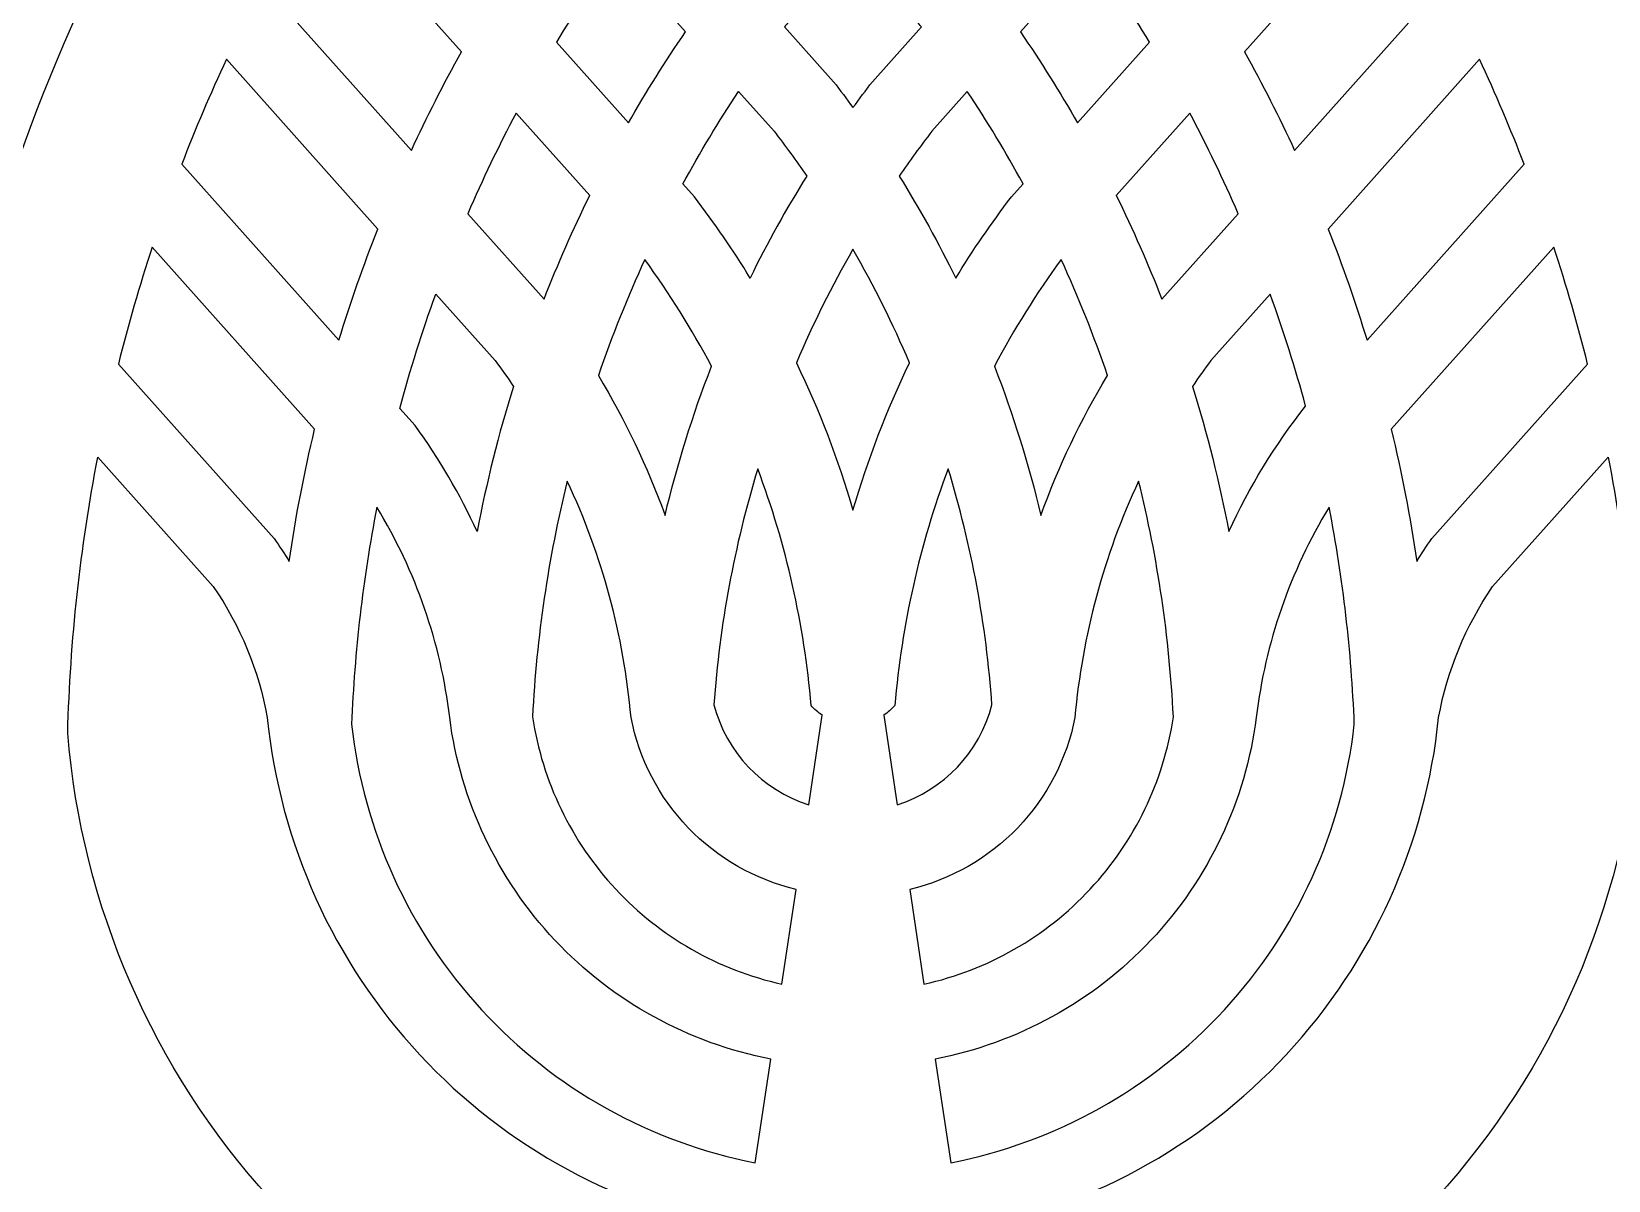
# Model space of a CAD drawing. Header units: centimetres. Extents: x -26.7 to 26.7, y -8.3 to 8.3.
# Drawn here: x -20.609 to -17.55, y 3.467 to 5.697 of the extents above; entities that cross this region are included whole.
import ezdxf

# ---------------------------------------------------------------- set-up
doc = ezdxf.new("R2010")
doc.units = ezdxf.units.CM
doc.header["$MEASUREMENT"] = 0
doc.layers.add('Layer 1', color=7, linetype='Continuous')

msp = doc.modelspace()

# ---------------------------------------------------------------- linework, layer by layer
at = {"layer": 'Layer 1', "color": 7}
for points, knots in [([(-17.97988, -6.49903), (-17.50148, -5.8997), (-17.22627, -5.16365), (-17.1941, -4.39746), (-17.1941, -4.39746), (-16.62958, -4.91649), (-15.9145, -5.24235), (-15.15243, -5.32786), (-15.15243, -5.32786), (-15.15243, -5.32786), (-13.59928, -5.41631), (-13.59928, -5.41631), (-13.59928, -5.41631), (-13.59928, -5.41631), (-13.68772, -3.86316), (-13.68772, -3.86316), (-13.68772, -3.86316), (-13.77323, -3.10108), (-14.0991, -2.38601), (-14.61812, -1.82149), (-14.61812, -1.82149), (-13.85194, -1.78932), (-13.11588, -1.5141), (-12.51655, -1.0357), (-12.51655, -1.0357), (-12.51655, -1.0357), (-11.35576, 0), (-11.35576, 0), (-11.35576, 0), (-11.35576, 0), (-12.51655, 1.03571), (-12.51655, 1.03571), (-12.51655, 1.03571), (-13.11588, 1.51411), (-13.85194, 1.78932), (-14.61812, 1.82149), (-14.61812, 1.82149), (-14.0991, 2.38601), (-13.77323, 3.10109), (-13.68772, 3.86316), (-13.68772, 3.86316), (-13.68772, 3.86316), (-13.59928, 5.41631), (-13.59928, 5.41631), (-13.59928, 5.41631), (-13.59928, 5.41631), (-15.15243, 5.32787), (-15.15243, 5.32787), (-15.15243, 5.32787), (-15.9145, 5.24236), (-16.62958, 4.91649), (-17.1941, 4.39747), (-17.1941, 4.39747), (-17.22627, 5.16365), (-17.50148, 5.89971), (-17.97988, 6.49904), (-17.97988, 6.49904), (-17.97988, 6.49904), (-19.01559, 7.65983), (-19.01559, 7.65983), (-19.01559, 7.65983), (-19.01559, 7.65983), (-20.0513, 6.49904), (-20.0513, 6.49904), (-20.0513, 6.49904), (-20.5297, 5.89971), (-20.80491, 5.16365), (-20.83708, 4.39747), (-20.83708, 4.39747), (-21.4016, 4.91649), (-22.11668, 5.24236), (-22.87875, 5.32787), (-22.87875, 5.32787), (-22.87875, 5.32787), (-24.4319, 5.41631), (-24.4319, 5.41631), (-24.4319, 5.41631), (-24.4319, 5.41631), (-24.34346, 3.86316), (-24.34346, 3.86316), (-24.34346, 3.86316), (-24.25795, 3.10109), (-23.93208, 2.38601), (-23.41306, 1.82149), (-23.41306, 1.82149), (-24.17924, 1.78932), (-24.91529, 1.51411), (-25.51463, 1.03571), (-25.51463, 1.03571), (-25.51463, 1.03571), (-26.67541, 0), (-26.67541, 0), (-26.67541, 0), (-26.67541, 0), (-25.51463, -1.0357), (-25.51463, -1.0357), (-25.51463, -1.0357), (-24.91529, -1.5141), (-24.17924, -1.78931), (-23.41306, -1.82149), (-23.41306, -1.82149), (-23.93208, -2.38601), (-24.25795, -3.10108), (-24.34346, -3.86316), (-24.34346, -3.86316), (-24.34346, -3.86316), (-24.4319, -5.41631), (-24.4319, -5.41631), (-24.4319, -5.41631), (-24.4319, -5.41631), (-22.87875, -5.32786), (-22.87875, -5.32786), (-22.87875, -5.32786), (-22.11667, -5.24235), (-21.4016, -4.91649), (-20.83708, -4.39746), (-20.83708, -4.39746), (-20.80491, -5.16365), (-20.5297, -5.8997), (-20.0513, -6.49903), (-20.0513, -6.49903), (-20.0513, -6.49903), (-19.01559, -7.65982), (-19.01559, -7.65982), (-19.01559, -7.65982), (-19.01559, -7.65982), (-17.97988, -6.49903), (-17.97988, -6.49903)], [0, 0, 0, 0, 0.030303, 0.030303, 0.030303, 0.030303, 0.0606061, 0.0606061, 0.0606061, 0.0606061, 0.0909091, 0.0909091, 0.0909091, 0.0909091, 0.1212121, 0.1212121, 0.1212121, 0.1212121, 0.1515152, 0.1515152, 0.1515152, 0.1515152, 0.1818182, 0.1818182, 0.1818182, 0.1818182, 0.2121212, 0.2121212, 0.2121212, 0.2121212, 0.2424242, 0.2424242, 0.2424242, 0.2424242, 0.2727273, 0.2727273, 0.2727273, 0.2727273, 0.3030303, 0.3030303, 0.3030303, 0.3030303, 0.3333333, 0.3333333, 0.3333333, 0.3333333, 0.3636364, 0.3636364, 0.3636364, 0.3636364, 0.3939394, 0.3939394, 0.3939394, 0.3939394, 0.4242424, 0.4242424, 0.4242424, 0.4242424, 0.4545455, 0.4545455, 0.4545455, 0.4545455, 0.4848485, 0.4848485, 0.4848485, 0.4848485, 0.5151515, 0.5151515, 0.5151515, 0.5151515, 0.5454545, 0.5454545, 0.5454545, 0.5454545, 0.5757576, 0.5757576, 0.5757576, 0.5757576, 0.6060606, 0.6060606, 0.6060606, 0.6060606, 0.6363636, 0.6363636, 0.6363636, 0.6363636, 0.6666667, 0.6666667, 0.6666667, 0.6666667, 0.6969697, 0.6969697, 0.6969697, 0.6969697, 0.7272727, 0.7272727, 0.7272727, 0.7272727, 0.7575758, 0.7575758, 0.7575758, 0.7575758, 0.7878788, 0.7878788, 0.7878788, 0.7878788, 0.8181818, 0.8181818, 0.8181818, 0.8181818, 0.8484848, 0.8484848, 0.8484848, 0.8484848, 0.8787879, 0.8787879, 0.8787879, 0.8787879, 0.9090909, 0.9090909, 0.9090909, 0.9090909, 0.9393939, 0.9393939, 0.9393939, 0.9393939, 1, 1, 1, 1]), ([(-19.77528, 5.65739), (-19.81, 5.59475), (-19.84239, 5.53085), (-19.8724, 5.46583), (-19.8724, 5.46583), (-19.8724, 5.46583), (-20.15952, 5.78763), (-20.15952, 5.78763), (-20.15952, 5.78763), (-20.12675, 5.84993), (-20.092, 5.91117), (-20.05533, 5.97126), (-20.05533, 5.97126), (-20.05533, 5.97126), (-19.77528, 5.65739), (-19.77528, 5.65739)], [0, 0, 0, 0, 0.2, 0.2, 0.2, 0.2, 0.4, 0.4, 0.4, 0.4, 0.6, 0.6, 0.6, 0.6, 1, 1, 1, 1]), ([(-17.87166, 5.78763), (-17.87166, 5.78763), (-18.15878, 5.46583), (-18.15878, 5.46583), (-18.15878, 5.46583), (-18.18879, 5.53085), (-18.22118, 5.59475), (-18.2559, 5.65739), (-18.2559, 5.65739), (-18.2559, 5.65739), (-17.97585, 5.97126), (-17.97585, 5.97126), (-17.97585, 5.97126), (-17.93918, 5.91117), (-17.90443, 5.84993), (-17.87166, 5.78763)], [0, 0, 0, 0, 0.2, 0.2, 0.2, 0.2, 0.4, 0.4, 0.4, 0.4, 0.6, 0.6, 0.6, 0.6, 1, 1, 1, 1]), ([(-19.34048, 5.69579), (-19.37977, 5.63856), (-19.41672, 5.57975), (-19.45124, 5.51952), (-19.45124, 5.51952), (-19.45124, 5.51952), (-19.59104, 5.6762), (-19.59104, 5.6762), (-19.59104, 5.6762), (-19.55529, 5.73524), (-19.51735, 5.79292), (-19.47728, 5.84912), (-19.47728, 5.84912), (-19.47728, 5.84912), (-19.34048, 5.69579), (-19.34048, 5.69579)], [0, 0, 0, 0, 0.2, 0.2, 0.2, 0.2, 0.4, 0.4, 0.4, 0.4, 0.6, 0.6, 0.6, 0.6, 1, 1, 1, 1]), ([(-18.97797, 5.59913), (-18.99075, 5.58262), (-19.00329, 5.56593), (-19.01559, 5.54905), (-19.01559, 5.54905), (-19.02789, 5.56593), (-19.04043, 5.58262), (-19.05321, 5.59913), (-19.05321, 5.59913), (-19.05321, 5.59913), (-19.14829, 5.7057), (-19.14829, 5.7057), (-19.14829, 5.7057), (-19.14283, 5.71288), (-19.13731, 5.72005), (-19.13177, 5.72717), (-19.13177, 5.72717), (-19.13177, 5.72717), (-19.01559, 5.85738), (-19.01559, 5.85738), (-19.01559, 5.85738), (-19.01559, 5.85738), (-18.89941, 5.72717), (-18.89941, 5.72717), (-18.89941, 5.72717), (-18.89387, 5.72005), (-18.88835, 5.71288), (-18.88289, 5.7057), (-18.88289, 5.7057), (-18.88289, 5.7057), (-18.97797, 5.59913), (-18.97797, 5.59913)], [0, 0, 0, 0, 0.1111111, 0.1111111, 0.1111111, 0.1111111, 0.2222222, 0.2222222, 0.2222222, 0.2222222, 0.3333333, 0.3333333, 0.3333333, 0.3333333, 0.4444444, 0.4444444, 0.4444444, 0.4444444, 0.5555556, 0.5555556, 0.5555556, 0.5555556, 0.6666667, 0.6666667, 0.6666667, 0.6666667, 0.7777778, 0.7777778, 0.7777778, 0.7777778, 1, 1, 1, 1]), ([(-18.44014, 5.6762), (-18.44014, 5.6762), (-18.57994, 5.51952), (-18.57994, 5.51952), (-18.57994, 5.51952), (-18.61446, 5.57975), (-18.65141, 5.63856), (-18.6907, 5.69579), (-18.6907, 5.69579), (-18.6907, 5.69579), (-18.55389, 5.84912), (-18.55389, 5.84912), (-18.55389, 5.84912), (-18.51383, 5.79292), (-18.47589, 5.73524), (-18.44014, 5.6762)], [0, 0, 0, 0, 0.2, 0.2, 0.2, 0.2, 0.4, 0.4, 0.4, 0.4, 0.6, 0.6, 0.6, 0.6, 1, 1, 1, 1]), ([(-19.9375, 5.31348), (-19.96546, 5.24254), (-19.99062, 5.17053), (-20.01292, 5.09761), (-20.01292, 5.09761), (-20.01292, 5.09761), (-20.31778, 5.43929), (-20.31778, 5.43929), (-20.31778, 5.43929), (-20.29122, 5.50805), (-20.26237, 5.5759), (-20.23127, 5.64274), (-20.23127, 5.64274), (-20.23127, 5.64274), (-19.9375, 5.31348), (-19.9375, 5.31348)], [0, 0, 0, 0, 0.2, 0.2, 0.2, 0.2, 0.4, 0.4, 0.4, 0.4, 0.6, 0.6, 0.6, 0.6, 1, 1, 1, 1]), ([(-17.7134, 5.43929), (-17.7134, 5.43929), (-18.01826, 5.09761), (-18.01826, 5.09761), (-18.01826, 5.09761), (-18.04056, 5.17053), (-18.06572, 5.24254), (-18.09368, 5.31348), (-18.09368, 5.31348), (-18.09368, 5.31348), (-17.7999, 5.64274), (-17.7999, 5.64274), (-17.7999, 5.64274), (-17.76881, 5.5759), (-17.73996, 5.50805), (-17.7134, 5.43929)], [0, 0, 0, 0, 0.2, 0.2, 0.2, 0.2, 0.4, 0.4, 0.4, 0.4, 0.6, 0.6, 0.6, 0.6, 1, 1, 1, 1]), ([(-19.21504, 5.21831), (-19.18185, 5.28611), (-19.14521, 5.35217), (-19.10527, 5.41623), (-19.10527, 5.41623), (-19.12565, 5.44579), (-19.1468, 5.47481), (-19.1687, 5.50327), (-19.1687, 5.50327), (-19.1687, 5.50327), (-19.23746, 5.58033), (-19.23746, 5.58033), (-19.23746, 5.58033), (-19.27608, 5.52219), (-19.31216, 5.46239), (-19.3456, 5.40112), (-19.3456, 5.40112), (-19.3456, 5.40112), (-19.32289, 5.37567), (-19.32289, 5.37567), (-19.32289, 5.37567), (-19.28427, 5.3251), (-19.24828, 5.27257), (-19.21504, 5.21831)], [0, 0, 0, 0, 0.1428571, 0.1428571, 0.1428571, 0.1428571, 0.2857143, 0.2857143, 0.2857143, 0.2857143, 0.4285714, 0.4285714, 0.4285714, 0.4285714, 0.5714286, 0.5714286, 0.5714286, 0.5714286, 0.7142857, 0.7142857, 0.7142857, 0.7142857, 1, 1, 1, 1]), ([(-18.70829, 5.37567), (-18.7469, 5.3251), (-18.7829, 5.27257), (-18.81614, 5.21831), (-18.81614, 5.21831), (-18.84933, 5.28611), (-18.88597, 5.35217), (-18.92591, 5.41623), (-18.92591, 5.41623), (-18.90553, 5.44579), (-18.88438, 5.47481), (-18.86248, 5.50327), (-18.86248, 5.50327), (-18.86248, 5.50327), (-18.79372, 5.58033), (-18.79372, 5.58033), (-18.79372, 5.58033), (-18.7551, 5.52219), (-18.71902, 5.46239), (-18.68558, 5.40112), (-18.68558, 5.40112), (-18.68558, 5.40112), (-18.70829, 5.37567), (-18.70829, 5.37567)], [0, 0, 0, 0, 0.1428571, 0.1428571, 0.1428571, 0.1428571, 0.2857143, 0.2857143, 0.2857143, 0.2857143, 0.4285714, 0.4285714, 0.4285714, 0.4285714, 0.5714286, 0.5714286, 0.5714286, 0.5714286, 0.7142857, 0.7142857, 0.7142857, 0.7142857, 1, 1, 1, 1]), ([(-19.52635, 5.3784), (-19.55875, 5.31266), (-19.58831, 5.24557), (-19.61495, 5.17729), (-19.61495, 5.17729), (-19.61495, 5.17729), (-19.76294, 5.34315), (-19.76294, 5.34315), (-19.76294, 5.34315), (-19.73424, 5.40945), (-19.70295, 5.47459), (-19.66914, 5.53843), (-19.66914, 5.53843), (-19.66914, 5.53843), (-19.52635, 5.3784), (-19.52635, 5.3784)], [0, 0, 0, 0, 0.2, 0.2, 0.2, 0.2, 0.4, 0.4, 0.4, 0.4, 0.6, 0.6, 0.6, 0.6, 1, 1, 1, 1]), ([(-18.26823, 5.34315), (-18.26823, 5.34315), (-18.41622, 5.17729), (-18.41622, 5.17729), (-18.41622, 5.17729), (-18.44287, 5.24557), (-18.47243, 5.31266), (-18.50483, 5.3784), (-18.50483, 5.3784), (-18.50483, 5.3784), (-18.36204, 5.53843), (-18.36204, 5.53843), (-18.36204, 5.53843), (-18.32823, 5.47459), (-18.29694, 5.40945), (-18.26823, 5.34315)], [0, 0, 0, 0, 0.2, 0.2, 0.2, 0.2, 0.4, 0.4, 0.4, 0.4, 0.6, 0.6, 0.6, 0.6, 1, 1, 1, 1]), ([(-20.10947, 4.6683), (-20.11868, 4.68342), (-20.12838, 4.69823), (-20.13857, 4.71272), (-20.13857, 4.71272), (-20.13857, 4.71272), (-20.4408, 5.05145), (-20.4408, 5.05145), (-20.4408, 5.05145), (-20.42165, 5.12784), (-20.39977, 5.20352), (-20.37522, 5.27836), (-20.37522, 5.27836), (-20.37522, 5.27836), (-20.05996, 4.92503), (-20.05996, 4.92503), (-20.05996, 4.92503), (-20.0803, 4.84023), (-20.09682, 4.75457), (-20.10947, 4.6683)], [0, 0, 0, 0, 0.1666667, 0.1666667, 0.1666667, 0.1666667, 0.3333333, 0.3333333, 0.3333333, 0.3333333, 0.5, 0.5, 0.5, 0.5, 0.6666667, 0.6666667, 0.6666667, 0.6666667, 1, 1, 1, 1]), ([(-18.90581, 5.05386), (-18.9502, 4.96172), (-18.98691, 4.86608), (-19.01559, 4.76791), (-19.01559, 4.76791), (-19.04426, 4.86608), (-19.08098, 4.96172), (-19.12536, 5.05386), (-19.12536, 5.05386), (-19.09319, 5.12939), (-19.05653, 5.20294), (-19.01559, 5.2741), (-19.01559, 5.2741), (-18.97464, 5.20294), (-18.93799, 5.12939), (-18.90581, 5.05386)], [0, 0, 0, 0, 0.2, 0.2, 0.2, 0.2, 0.4, 0.4, 0.4, 0.4, 0.6, 0.6, 0.6, 0.6, 1, 1, 1, 1]), ([(-17.59037, 5.05145), (-17.59037, 5.05145), (-17.89261, 4.71272), (-17.89261, 4.71272), (-17.89261, 4.71272), (-17.90279, 4.69823), (-17.9125, 4.68342), (-17.92171, 4.6683), (-17.92171, 4.6683), (-17.93436, 4.75457), (-17.95088, 4.84023), (-17.97121, 4.92503), (-17.97121, 4.92503), (-17.97121, 4.92503), (-17.65596, 5.27836), (-17.65596, 5.27836), (-17.65596, 5.27836), (-17.6314, 5.20352), (-17.60953, 5.12784), (-17.59037, 5.05145)], [0, 0, 0, 0, 0.1666667, 0.1666667, 0.1666667, 0.1666667, 0.3333333, 0.3333333, 0.3333333, 0.3333333, 0.5, 0.5, 0.5, 0.5, 0.6666667, 0.6666667, 0.6666667, 0.6666667, 1, 1, 1, 1]), ([(-19.29003, 5.04717), (-19.32667, 4.95289), (-19.35681, 4.85621), (-19.38021, 4.7578), (-19.38021, 4.7578), (-19.41422, 4.85229), (-19.45755, 4.94316), (-19.50958, 5.02905), (-19.50958, 5.02905), (-19.48331, 5.10556), (-19.45321, 5.1807), (-19.41939, 5.25419), (-19.41939, 5.25419), (-19.3714, 5.18835), (-19.32816, 5.11917), (-19.29003, 5.04717)], [0, 0, 0, 0, 0.2, 0.2, 0.2, 0.2, 0.4, 0.4, 0.4, 0.4, 0.6, 0.6, 0.6, 0.6, 1, 1, 1, 1]), ([(-18.5216, 5.02905), (-18.57363, 4.94316), (-18.61696, 4.85229), (-18.65096, 4.7578), (-18.65096, 4.7578), (-18.67437, 4.85621), (-18.70451, 4.95289), (-18.74115, 5.04717), (-18.74115, 5.04717), (-18.70301, 5.11917), (-18.65978, 5.18835), (-18.61179, 5.25419), (-18.61179, 5.25419), (-18.57797, 5.1807), (-18.54787, 5.10556), (-18.5216, 5.02905)], [0, 0, 0, 0, 0.2, 0.2, 0.2, 0.2, 0.4, 0.4, 0.4, 0.4, 0.6, 0.6, 0.6, 0.6, 1, 1, 1, 1]), ([(-19.74484, 4.7262), (-19.72666, 4.82144), (-19.70309, 4.91558), (-19.67424, 5.00815), (-19.67424, 5.00815), (-19.68568, 5.02509), (-19.6975, 5.04176), (-19.70969, 5.05817), (-19.70969, 5.05817), (-19.70969, 5.05817), (-19.82488, 5.18727), (-19.82488, 5.18727), (-19.82488, 5.18727), (-19.85133, 5.11431), (-19.8747, 5.04027), (-19.89491, 4.96535), (-19.89491, 4.96535), (-19.89491, 4.96535), (-19.86512, 4.93195), (-19.86512, 4.93195), (-19.86512, 4.93195), (-19.81808, 4.86767), (-19.77777, 4.79873), (-19.74484, 4.7262)], [0, 0, 0, 0, 0.1428571, 0.1428571, 0.1428571, 0.1428571, 0.2857143, 0.2857143, 0.2857143, 0.2857143, 0.4285714, 0.4285714, 0.4285714, 0.4285714, 0.5714286, 0.5714286, 0.5714286, 0.5714286, 0.7142857, 0.7142857, 0.7142857, 0.7142857, 1, 1, 1, 1]), ([(-18.28634, 4.7262), (-18.30452, 4.82144), (-18.32809, 4.91558), (-18.35694, 5.00815), (-18.35694, 5.00815), (-18.3455, 5.02509), (-18.33368, 5.04176), (-18.32149, 5.05817), (-18.32149, 5.05817), (-18.32149, 5.05817), (-18.2063, 5.18727), (-18.2063, 5.18727), (-18.2063, 5.18727), (-18.18034, 5.11566), (-18.15735, 5.04301), (-18.13739, 4.96951), (-18.13739, 4.96951), (-18.19685, 4.89483), (-18.24687, 4.81311), (-18.28634, 4.7262)], [0, 0, 0, 0, 0.1666667, 0.1666667, 0.1666667, 0.1666667, 0.3333333, 0.3333333, 0.3333333, 0.3333333, 0.5, 0.5, 0.5, 0.5, 0.6666667, 0.6666667, 0.6666667, 0.6666667, 1, 1, 1, 1]), ([(-19.22516, 3.36843), (-19.46726, 3.41078), (-19.68886, 3.53115), (-19.85617, 3.71119), (-19.85617, 3.71119), (-20.02348, 3.89123), (-20.12731, 4.12105), (-20.15183, 4.36559), (-20.15183, 4.36559), (-20.16857, 4.45668), (-20.20426, 4.54324), (-20.25658, 4.61967), (-20.25658, 4.61967), (-20.25658, 4.61967), (-20.48075, 4.87092), (-20.48075, 4.87092), (-20.48075, 4.87092), (-20.5147, 4.69429), (-20.53419, 4.51519), (-20.53905, 4.3354), (-20.53905, 4.3354), (-20.51164, 3.99968), (-20.37395, 3.68246), (-20.14743, 3.43316), (-20.14743, 3.43316), (-19.92092, 3.18387), (-19.61831, 3.0165), (-19.28675, 2.95714), (-19.28675, 2.95714), (-19.28675, 2.95714), (-19.22516, 3.36843), (-19.22516, 3.36843)], [0, 0, 0, 0, 0.1111111, 0.1111111, 0.1111111, 0.1111111, 0.2222222, 0.2222222, 0.2222222, 0.2222222, 0.3333333, 0.3333333, 0.3333333, 0.3333333, 0.4444444, 0.4444444, 0.4444444, 0.4444444, 0.5555556, 0.5555556, 0.5555556, 0.5555556, 0.6666667, 0.6666667, 0.6666667, 0.6666667, 0.7777778, 0.7777778, 0.7777778, 0.7777778, 1, 1, 1, 1]), ([(-18.80602, 3.36843), (-18.80602, 3.36843), (-18.74443, 2.95714), (-18.74443, 2.95714), (-18.74443, 2.95714), (-18.41287, 3.0165), (-18.11026, 3.18387), (-17.88374, 3.43316), (-17.88374, 3.43316), (-17.65723, 3.68246), (-17.51954, 3.99968), (-17.49213, 4.3354), (-17.49213, 4.3354), (-17.49698, 4.51519), (-17.51648, 4.69429), (-17.55042, 4.87092), (-17.55042, 4.87092), (-17.55042, 4.87092), (-17.7746, 4.61967), (-17.7746, 4.61967), (-17.7746, 4.61967), (-17.82692, 4.54324), (-17.8626, 4.45668), (-17.87935, 4.36559), (-17.87935, 4.36559), (-17.90387, 4.12105), (-18.0077, 3.89123), (-18.17501, 3.71119), (-18.17501, 3.71119), (-18.34232, 3.53115), (-18.56392, 3.41078), (-18.80602, 3.36843)], [0, 0, 0, 0, 0.1111111, 0.1111111, 0.1111111, 0.1111111, 0.2222222, 0.2222222, 0.2222222, 0.2222222, 0.3333333, 0.3333333, 0.3333333, 0.3333333, 0.4444444, 0.4444444, 0.4444444, 0.4444444, 0.5555556, 0.5555556, 0.5555556, 0.5555556, 0.6666667, 0.6666667, 0.6666667, 0.6666667, 0.7777778, 0.7777778, 0.7777778, 0.7777778, 1, 1, 1, 1]), ([(-19.07516, 4.37008), (-19.07516, 4.37008), (-19.10121, 4.19615), (-19.10121, 4.19615), (-19.10121, 4.19615), (-19.1918, 4.22485), (-19.2613, 4.29808), (-19.28522, 4.39006), (-19.28522, 4.39006), (-19.27433, 4.54547), (-19.24586, 4.69915), (-19.20035, 4.84815), (-19.20035, 4.84815), (-19.14483, 4.70044), (-19.11001, 4.54577), (-19.09687, 4.38853), (-19.09687, 4.38853), (-19.09049, 4.38143), (-19.08319, 4.37523), (-19.07516, 4.37008)], [0, 0, 0, 0, 0.1666667, 0.1666667, 0.1666667, 0.1666667, 0.3333333, 0.3333333, 0.3333333, 0.3333333, 0.5, 0.5, 0.5, 0.5, 0.6666667, 0.6666667, 0.6666667, 0.6666667, 1, 1, 1, 1]), ([(-18.92997, 4.19615), (-18.92997, 4.19615), (-18.95601, 4.37008), (-18.95601, 4.37008), (-18.95601, 4.37008), (-18.94799, 4.37523), (-18.94069, 4.38143), (-18.93431, 4.38853), (-18.93431, 4.38853), (-18.92117, 4.54577), (-18.88634, 4.70044), (-18.83083, 4.84815), (-18.83083, 4.84815), (-18.78532, 4.69915), (-18.75685, 4.54547), (-18.74596, 4.39006), (-18.74596, 4.39006), (-18.76988, 4.29808), (-18.83938, 4.22485), (-18.92997, 4.19615)], [0, 0, 0, 0, 0.1666667, 0.1666667, 0.1666667, 0.1666667, 0.3333333, 0.3333333, 0.3333333, 0.3333333, 0.5, 0.5, 0.5, 0.5, 0.6666667, 0.6666667, 0.6666667, 0.6666667, 1, 1, 1, 1]), ([(-19.12579, 4.03196), (-19.12579, 4.03196), (-19.15333, 3.8481), (-19.15333, 3.8481), (-19.15333, 3.8481), (-19.27699, 3.87552), (-19.38943, 3.93978), (-19.47582, 4.03241), (-19.47582, 4.03241), (-19.56221, 4.12504), (-19.61848, 4.24168), (-19.63722, 4.36695), (-19.63722, 4.36695), (-19.62947, 4.52122), (-19.60692, 4.67439), (-19.56987, 4.82435), (-19.56987, 4.82435), (-19.50207, 4.67986), (-19.46021, 4.52458), (-19.44618, 4.36559), (-19.44618, 4.36559), (-19.43054, 4.28505), (-19.39199, 4.21073), (-19.33516, 4.15156), (-19.33516, 4.15156), (-19.27833, 4.09238), (-19.20564, 4.05085), (-19.12579, 4.03196)], [0, 0, 0, 0, 0.125, 0.125, 0.125, 0.125, 0.25, 0.25, 0.25, 0.25, 0.375, 0.375, 0.375, 0.375, 0.5, 0.5, 0.5, 0.5, 0.625, 0.625, 0.625, 0.625, 0.75, 0.75, 0.75, 0.75, 1, 1, 1, 1]), ([(-18.87785, 3.8481), (-18.87785, 3.8481), (-18.90538, 4.03196), (-18.90538, 4.03196), (-18.90538, 4.03196), (-18.82554, 4.05085), (-18.75284, 4.09238), (-18.69601, 4.15156), (-18.69601, 4.15156), (-18.63918, 4.21073), (-18.60064, 4.28505), (-18.58499, 4.36559), (-18.58499, 4.36559), (-18.57097, 4.52458), (-18.5291, 4.67986), (-18.46131, 4.82435), (-18.46131, 4.82435), (-18.42426, 4.67439), (-18.40171, 4.52123), (-18.39396, 4.36695), (-18.39396, 4.36695), (-18.41269, 4.24169), (-18.46897, 4.12504), (-18.55536, 4.03241), (-18.55536, 4.03241), (-18.64175, 3.93978), (-18.75419, 3.87552), (-18.87785, 3.8481)], [0, 0, 0, 0, 0.125, 0.125, 0.125, 0.125, 0.25, 0.25, 0.25, 0.25, 0.375, 0.375, 0.375, 0.375, 0.5, 0.5, 0.5, 0.5, 0.625, 0.625, 0.625, 0.625, 0.75, 0.75, 0.75, 0.75, 1, 1, 1, 1]), ([(-19.17509, 3.70276), (-19.17509, 3.70276), (-19.20524, 3.50142), (-19.20524, 3.50142), (-19.20524, 3.50142), (-19.40937, 3.54137), (-19.59541, 3.64546), (-19.73625, 3.79852), (-19.73625, 3.79852), (-19.87709, 3.95159), (-19.96536, 4.14564), (-19.98821, 4.35238), (-19.98821, 4.35238), (-19.98275, 4.49382), (-19.96643, 4.63462), (-19.93939, 4.77355), (-19.93939, 4.77355), (-19.86346, 4.64932), (-19.81524, 4.51017), (-19.79802, 4.36559), (-19.79802, 4.36559), (-19.77709, 4.20364), (-19.70563, 4.0524), (-19.59379, 3.9334), (-19.59379, 3.9334), (-19.48195, 3.8144), (-19.33544, 3.73369), (-19.17509, 3.70276)], [0, 0, 0, 0, 0.125, 0.125, 0.125, 0.125, 0.25, 0.25, 0.25, 0.25, 0.375, 0.375, 0.375, 0.375, 0.5, 0.5, 0.5, 0.5, 0.625, 0.625, 0.625, 0.625, 0.75, 0.75, 0.75, 0.75, 1, 1, 1, 1]), ([(-18.82594, 3.50142), (-18.82594, 3.50142), (-18.85609, 3.70277), (-18.85609, 3.70277), (-18.85609, 3.70277), (-18.69574, 3.7337), (-18.54922, 3.8144), (-18.43739, 3.9334), (-18.43739, 3.9334), (-18.32555, 4.0524), (-18.25409, 4.20364), (-18.23316, 4.36559), (-18.23316, 4.36559), (-18.21594, 4.51017), (-18.16772, 4.64932), (-18.09178, 4.77355), (-18.09178, 4.77355), (-18.06474, 4.63462), (-18.04842, 4.49381), (-18.04297, 4.35238), (-18.04297, 4.35238), (-18.06582, 4.14564), (-18.15409, 3.95159), (-18.29493, 3.79852), (-18.29493, 3.79852), (-18.43576, 3.64546), (-18.62181, 3.54137), (-18.82594, 3.50142)], [0, 0, 0, 0, 0.125, 0.125, 0.125, 0.125, 0.25, 0.25, 0.25, 0.25, 0.375, 0.375, 0.375, 0.375, 0.5, 0.5, 0.5, 0.5, 0.625, 0.625, 0.625, 0.625, 0.75, 0.75, 0.75, 0.75, 1, 1, 1, 1])]:
    msp.add_open_spline(points, degree=3, knots=knots, dxfattribs=at)
at = {"layer": 'Layer 1', "lineweight": 9}
for points, knots in [([(-17.97988, -6.49903), (-17.50148, -5.8997), (-17.22627, -5.16365), (-17.1941, -4.39746), (-17.1941, -4.39746), (-16.62958, -4.91649), (-15.9145, -5.24235), (-15.15243, -5.32786), (-15.15243, -5.32786), (-15.15243, -5.32786), (-13.59928, -5.41631), (-13.59928, -5.41631), (-13.59928, -5.41631), (-13.59928, -5.41631), (-13.68772, -3.86316), (-13.68772, -3.86316), (-13.68772, -3.86316), (-13.77323, -3.10108), (-14.0991, -2.38601), (-14.61812, -1.82149), (-14.61812, -1.82149), (-13.85194, -1.78932), (-13.11588, -1.5141), (-12.51655, -1.0357), (-12.51655, -1.0357), (-12.51655, -1.0357), (-11.35576, 0), (-11.35576, 0), (-11.35576, 0), (-11.35576, 0), (-12.51655, 1.03571), (-12.51655, 1.03571), (-12.51655, 1.03571), (-13.11588, 1.51411), (-13.85194, 1.78932), (-14.61812, 1.82149), (-14.61812, 1.82149), (-14.0991, 2.38601), (-13.77323, 3.10109), (-13.68772, 3.86316), (-13.68772, 3.86316), (-13.68772, 3.86316), (-13.59928, 5.41631), (-13.59928, 5.41631), (-13.59928, 5.41631), (-13.59928, 5.41631), (-15.15243, 5.32787), (-15.15243, 5.32787), (-15.15243, 5.32787), (-15.9145, 5.24236), (-16.62958, 4.91649), (-17.1941, 4.39747), (-17.1941, 4.39747), (-17.22627, 5.16365), (-17.50148, 5.89971), (-17.97988, 6.49904), (-17.97988, 6.49904), (-17.97988, 6.49904), (-19.01559, 7.65983), (-19.01559, 7.65983), (-19.01559, 7.65983), (-19.01559, 7.65983), (-20.0513, 6.49904), (-20.0513, 6.49904), (-20.0513, 6.49904), (-20.5297, 5.89971), (-20.80491, 5.16365), (-20.83708, 4.39747), (-20.83708, 4.39747), (-21.4016, 4.91649), (-22.11668, 5.24236), (-22.87875, 5.32787), (-22.87875, 5.32787), (-22.87875, 5.32787), (-24.4319, 5.41631), (-24.4319, 5.41631), (-24.4319, 5.41631), (-24.4319, 5.41631), (-24.34346, 3.86316), (-24.34346, 3.86316), (-24.34346, 3.86316), (-24.25795, 3.10109), (-23.93208, 2.38601), (-23.41306, 1.82149), (-23.41306, 1.82149), (-24.17924, 1.78932), (-24.91529, 1.51411), (-25.51463, 1.03571), (-25.51463, 1.03571), (-25.51463, 1.03571), (-26.67541, 0), (-26.67541, 0), (-26.67541, 0), (-26.67541, 0), (-25.51463, -1.0357), (-25.51463, -1.0357), (-25.51463, -1.0357), (-24.91529, -1.5141), (-24.17924, -1.78931), (-23.41306, -1.82149), (-23.41306, -1.82149), (-23.93208, -2.38601), (-24.25795, -3.10108), (-24.34346, -3.86316), (-24.34346, -3.86316), (-24.34346, -3.86316), (-24.4319, -5.41631), (-24.4319, -5.41631), (-24.4319, -5.41631), (-24.4319, -5.41631), (-22.87875, -5.32786), (-22.87875, -5.32786), (-22.87875, -5.32786), (-22.11667, -5.24235), (-21.4016, -4.91649), (-20.83708, -4.39746), (-20.83708, -4.39746), (-20.80491, -5.16365), (-20.5297, -5.8997), (-20.0513, -6.49903), (-20.0513, -6.49903), (-20.0513, -6.49903), (-19.01559, -7.65982), (-19.01559, -7.65982), (-19.01559, -7.65982), (-19.01559, -7.65982), (-17.97988, -6.49903), (-17.97988, -6.49903)], [0, 0, 0, 0, 0.030303, 0.030303, 0.030303, 0.030303, 0.0606061, 0.0606061, 0.0606061, 0.0606061, 0.0909091, 0.0909091, 0.0909091, 0.0909091, 0.1212121, 0.1212121, 0.1212121, 0.1212121, 0.1515152, 0.1515152, 0.1515152, 0.1515152, 0.1818182, 0.1818182, 0.1818182, 0.1818182, 0.2121212, 0.2121212, 0.2121212, 0.2121212, 0.2424242, 0.2424242, 0.2424242, 0.2424242, 0.2727273, 0.2727273, 0.2727273, 0.2727273, 0.3030303, 0.3030303, 0.3030303, 0.3030303, 0.3333333, 0.3333333, 0.3333333, 0.3333333, 0.3636364, 0.3636364, 0.3636364, 0.3636364, 0.3939394, 0.3939394, 0.3939394, 0.3939394, 0.4242424, 0.4242424, 0.4242424, 0.4242424, 0.4545455, 0.4545455, 0.4545455, 0.4545455, 0.4848485, 0.4848485, 0.4848485, 0.4848485, 0.5151515, 0.5151515, 0.5151515, 0.5151515, 0.5454545, 0.5454545, 0.5454545, 0.5454545, 0.5757576, 0.5757576, 0.5757576, 0.5757576, 0.6060606, 0.6060606, 0.6060606, 0.6060606, 0.6363636, 0.6363636, 0.6363636, 0.6363636, 0.6666667, 0.6666667, 0.6666667, 0.6666667, 0.6969697, 0.6969697, 0.6969697, 0.6969697, 0.7272727, 0.7272727, 0.7272727, 0.7272727, 0.7575758, 0.7575758, 0.7575758, 0.7575758, 0.7878788, 0.7878788, 0.7878788, 0.7878788, 0.8181818, 0.8181818, 0.8181818, 0.8181818, 0.8484848, 0.8484848, 0.8484848, 0.8484848, 0.8787879, 0.8787879, 0.8787879, 0.8787879, 0.9090909, 0.9090909, 0.9090909, 0.9090909, 0.9393939, 0.9393939, 0.9393939, 0.9393939, 1, 1, 1, 1]), ([(-19.77528, 5.65739), (-19.81, 5.59475), (-19.84239, 5.53085), (-19.8724, 5.46583), (-19.8724, 5.46583), (-19.8724, 5.46583), (-20.15952, 5.78763), (-20.15952, 5.78763), (-20.15952, 5.78763), (-20.12675, 5.84993), (-20.092, 5.91117), (-20.05533, 5.97126), (-20.05533, 5.97126), (-20.05533, 5.97126), (-19.77528, 5.65739), (-19.77528, 5.65739)], [0, 0, 0, 0, 0.2, 0.2, 0.2, 0.2, 0.4, 0.4, 0.4, 0.4, 0.6, 0.6, 0.6, 0.6, 1, 1, 1, 1]), ([(-17.87166, 5.78763), (-17.87166, 5.78763), (-18.15878, 5.46583), (-18.15878, 5.46583), (-18.15878, 5.46583), (-18.18879, 5.53085), (-18.22118, 5.59475), (-18.2559, 5.65739), (-18.2559, 5.65739), (-18.2559, 5.65739), (-17.97585, 5.97126), (-17.97585, 5.97126), (-17.97585, 5.97126), (-17.93918, 5.91117), (-17.90443, 5.84993), (-17.87166, 5.78763)], [0, 0, 0, 0, 0.2, 0.2, 0.2, 0.2, 0.4, 0.4, 0.4, 0.4, 0.6, 0.6, 0.6, 0.6, 1, 1, 1, 1]), ([(-19.34048, 5.69579), (-19.37977, 5.63856), (-19.41672, 5.57975), (-19.45124, 5.51952), (-19.45124, 5.51952), (-19.45124, 5.51952), (-19.59104, 5.6762), (-19.59104, 5.6762), (-19.59104, 5.6762), (-19.55529, 5.73524), (-19.51735, 5.79292), (-19.47728, 5.84912), (-19.47728, 5.84912), (-19.47728, 5.84912), (-19.34048, 5.69579), (-19.34048, 5.69579)], [0, 0, 0, 0, 0.2, 0.2, 0.2, 0.2, 0.4, 0.4, 0.4, 0.4, 0.6, 0.6, 0.6, 0.6, 1, 1, 1, 1]), ([(-18.97797, 5.59913), (-18.99075, 5.58262), (-19.00329, 5.56593), (-19.01559, 5.54905), (-19.01559, 5.54905), (-19.02789, 5.56593), (-19.04043, 5.58262), (-19.05321, 5.59913), (-19.05321, 5.59913), (-19.05321, 5.59913), (-19.14829, 5.7057), (-19.14829, 5.7057), (-19.14829, 5.7057), (-19.14283, 5.71288), (-19.13731, 5.72005), (-19.13177, 5.72717), (-19.13177, 5.72717), (-19.13177, 5.72717), (-19.01559, 5.85738), (-19.01559, 5.85738), (-19.01559, 5.85738), (-19.01559, 5.85738), (-18.89941, 5.72717), (-18.89941, 5.72717), (-18.89941, 5.72717), (-18.89387, 5.72005), (-18.88835, 5.71288), (-18.88289, 5.7057), (-18.88289, 5.7057), (-18.88289, 5.7057), (-18.97797, 5.59913), (-18.97797, 5.59913)], [0, 0, 0, 0, 0.1111111, 0.1111111, 0.1111111, 0.1111111, 0.2222222, 0.2222222, 0.2222222, 0.2222222, 0.3333333, 0.3333333, 0.3333333, 0.3333333, 0.4444444, 0.4444444, 0.4444444, 0.4444444, 0.5555556, 0.5555556, 0.5555556, 0.5555556, 0.6666667, 0.6666667, 0.6666667, 0.6666667, 0.7777778, 0.7777778, 0.7777778, 0.7777778, 1, 1, 1, 1]), ([(-18.44014, 5.6762), (-18.44014, 5.6762), (-18.57994, 5.51952), (-18.57994, 5.51952), (-18.57994, 5.51952), (-18.61446, 5.57975), (-18.65141, 5.63856), (-18.6907, 5.69579), (-18.6907, 5.69579), (-18.6907, 5.69579), (-18.55389, 5.84912), (-18.55389, 5.84912), (-18.55389, 5.84912), (-18.51383, 5.79292), (-18.47589, 5.73524), (-18.44014, 5.6762)], [0, 0, 0, 0, 0.2, 0.2, 0.2, 0.2, 0.4, 0.4, 0.4, 0.4, 0.6, 0.6, 0.6, 0.6, 1, 1, 1, 1]), ([(-19.9375, 5.31348), (-19.96546, 5.24254), (-19.99062, 5.17053), (-20.01292, 5.09761), (-20.01292, 5.09761), (-20.01292, 5.09761), (-20.31778, 5.43929), (-20.31778, 5.43929), (-20.31778, 5.43929), (-20.29122, 5.50805), (-20.26237, 5.5759), (-20.23127, 5.64274), (-20.23127, 5.64274), (-20.23127, 5.64274), (-19.9375, 5.31348), (-19.9375, 5.31348)], [0, 0, 0, 0, 0.2, 0.2, 0.2, 0.2, 0.4, 0.4, 0.4, 0.4, 0.6, 0.6, 0.6, 0.6, 1, 1, 1, 1]), ([(-17.7134, 5.43929), (-17.7134, 5.43929), (-18.01826, 5.09761), (-18.01826, 5.09761), (-18.01826, 5.09761), (-18.04056, 5.17053), (-18.06572, 5.24254), (-18.09368, 5.31348), (-18.09368, 5.31348), (-18.09368, 5.31348), (-17.7999, 5.64274), (-17.7999, 5.64274), (-17.7999, 5.64274), (-17.76881, 5.5759), (-17.73996, 5.50805), (-17.7134, 5.43929)], [0, 0, 0, 0, 0.2, 0.2, 0.2, 0.2, 0.4, 0.4, 0.4, 0.4, 0.6, 0.6, 0.6, 0.6, 1, 1, 1, 1]), ([(-19.21504, 5.21831), (-19.18185, 5.28611), (-19.14521, 5.35217), (-19.10527, 5.41623), (-19.10527, 5.41623), (-19.12565, 5.44579), (-19.1468, 5.47481), (-19.1687, 5.50327), (-19.1687, 5.50327), (-19.1687, 5.50327), (-19.23746, 5.58033), (-19.23746, 5.58033), (-19.23746, 5.58033), (-19.27608, 5.52219), (-19.31216, 5.46239), (-19.3456, 5.40112), (-19.3456, 5.40112), (-19.3456, 5.40112), (-19.32289, 5.37567), (-19.32289, 5.37567), (-19.32289, 5.37567), (-19.28427, 5.3251), (-19.24828, 5.27257), (-19.21504, 5.21831)], [0, 0, 0, 0, 0.1428571, 0.1428571, 0.1428571, 0.1428571, 0.2857143, 0.2857143, 0.2857143, 0.2857143, 0.4285714, 0.4285714, 0.4285714, 0.4285714, 0.5714286, 0.5714286, 0.5714286, 0.5714286, 0.7142857, 0.7142857, 0.7142857, 0.7142857, 1, 1, 1, 1]), ([(-18.70829, 5.37567), (-18.7469, 5.3251), (-18.7829, 5.27257), (-18.81614, 5.21831), (-18.81614, 5.21831), (-18.84933, 5.28611), (-18.88597, 5.35217), (-18.92591, 5.41623), (-18.92591, 5.41623), (-18.90553, 5.44579), (-18.88438, 5.47481), (-18.86248, 5.50327), (-18.86248, 5.50327), (-18.86248, 5.50327), (-18.79372, 5.58033), (-18.79372, 5.58033), (-18.79372, 5.58033), (-18.7551, 5.52219), (-18.71902, 5.46239), (-18.68558, 5.40112), (-18.68558, 5.40112), (-18.68558, 5.40112), (-18.70829, 5.37567), (-18.70829, 5.37567)], [0, 0, 0, 0, 0.1428571, 0.1428571, 0.1428571, 0.1428571, 0.2857143, 0.2857143, 0.2857143, 0.2857143, 0.4285714, 0.4285714, 0.4285714, 0.4285714, 0.5714286, 0.5714286, 0.5714286, 0.5714286, 0.7142857, 0.7142857, 0.7142857, 0.7142857, 1, 1, 1, 1]), ([(-19.52635, 5.3784), (-19.55875, 5.31266), (-19.58831, 5.24557), (-19.61495, 5.17729), (-19.61495, 5.17729), (-19.61495, 5.17729), (-19.76294, 5.34315), (-19.76294, 5.34315), (-19.76294, 5.34315), (-19.73424, 5.40945), (-19.70295, 5.47459), (-19.66914, 5.53843), (-19.66914, 5.53843), (-19.66914, 5.53843), (-19.52635, 5.3784), (-19.52635, 5.3784)], [0, 0, 0, 0, 0.2, 0.2, 0.2, 0.2, 0.4, 0.4, 0.4, 0.4, 0.6, 0.6, 0.6, 0.6, 1, 1, 1, 1]), ([(-18.26823, 5.34315), (-18.26823, 5.34315), (-18.41622, 5.17729), (-18.41622, 5.17729), (-18.41622, 5.17729), (-18.44287, 5.24557), (-18.47243, 5.31266), (-18.50483, 5.3784), (-18.50483, 5.3784), (-18.50483, 5.3784), (-18.36204, 5.53843), (-18.36204, 5.53843), (-18.36204, 5.53843), (-18.32823, 5.47459), (-18.29694, 5.40945), (-18.26823, 5.34315)], [0, 0, 0, 0, 0.2, 0.2, 0.2, 0.2, 0.4, 0.4, 0.4, 0.4, 0.6, 0.6, 0.6, 0.6, 1, 1, 1, 1]), ([(-20.10947, 4.6683), (-20.11868, 4.68342), (-20.12838, 4.69823), (-20.13857, 4.71272), (-20.13857, 4.71272), (-20.13857, 4.71272), (-20.4408, 5.05145), (-20.4408, 5.05145), (-20.4408, 5.05145), (-20.42165, 5.12784), (-20.39977, 5.20352), (-20.37522, 5.27836), (-20.37522, 5.27836), (-20.37522, 5.27836), (-20.05996, 4.92503), (-20.05996, 4.92503), (-20.05996, 4.92503), (-20.0803, 4.84023), (-20.09682, 4.75457), (-20.10947, 4.6683)], [0, 0, 0, 0, 0.1666667, 0.1666667, 0.1666667, 0.1666667, 0.3333333, 0.3333333, 0.3333333, 0.3333333, 0.5, 0.5, 0.5, 0.5, 0.6666667, 0.6666667, 0.6666667, 0.6666667, 1, 1, 1, 1]), ([(-18.90581, 5.05386), (-18.9502, 4.96172), (-18.98691, 4.86608), (-19.01559, 4.76791), (-19.01559, 4.76791), (-19.04426, 4.86608), (-19.08098, 4.96172), (-19.12536, 5.05386), (-19.12536, 5.05386), (-19.09319, 5.12939), (-19.05653, 5.20294), (-19.01559, 5.2741), (-19.01559, 5.2741), (-18.97464, 5.20294), (-18.93799, 5.12939), (-18.90581, 5.05386)], [0, 0, 0, 0, 0.2, 0.2, 0.2, 0.2, 0.4, 0.4, 0.4, 0.4, 0.6, 0.6, 0.6, 0.6, 1, 1, 1, 1]), ([(-17.59037, 5.05145), (-17.59037, 5.05145), (-17.89261, 4.71272), (-17.89261, 4.71272), (-17.89261, 4.71272), (-17.90279, 4.69823), (-17.9125, 4.68342), (-17.92171, 4.6683), (-17.92171, 4.6683), (-17.93436, 4.75457), (-17.95088, 4.84023), (-17.97121, 4.92503), (-17.97121, 4.92503), (-17.97121, 4.92503), (-17.65596, 5.27836), (-17.65596, 5.27836), (-17.65596, 5.27836), (-17.6314, 5.20352), (-17.60953, 5.12784), (-17.59037, 5.05145)], [0, 0, 0, 0, 0.1666667, 0.1666667, 0.1666667, 0.1666667, 0.3333333, 0.3333333, 0.3333333, 0.3333333, 0.5, 0.5, 0.5, 0.5, 0.6666667, 0.6666667, 0.6666667, 0.6666667, 1, 1, 1, 1]), ([(-19.29003, 5.04717), (-19.32667, 4.95289), (-19.35681, 4.85621), (-19.38021, 4.7578), (-19.38021, 4.7578), (-19.41422, 4.85229), (-19.45755, 4.94316), (-19.50958, 5.02905), (-19.50958, 5.02905), (-19.48331, 5.10556), (-19.45321, 5.1807), (-19.41939, 5.25419), (-19.41939, 5.25419), (-19.3714, 5.18835), (-19.32816, 5.11917), (-19.29003, 5.04717)], [0, 0, 0, 0, 0.2, 0.2, 0.2, 0.2, 0.4, 0.4, 0.4, 0.4, 0.6, 0.6, 0.6, 0.6, 1, 1, 1, 1]), ([(-18.5216, 5.02905), (-18.57363, 4.94316), (-18.61696, 4.85229), (-18.65096, 4.7578), (-18.65096, 4.7578), (-18.67437, 4.85621), (-18.70451, 4.95289), (-18.74115, 5.04717), (-18.74115, 5.04717), (-18.70301, 5.11917), (-18.65978, 5.18835), (-18.61179, 5.25419), (-18.61179, 5.25419), (-18.57797, 5.1807), (-18.54787, 5.10556), (-18.5216, 5.02905)], [0, 0, 0, 0, 0.2, 0.2, 0.2, 0.2, 0.4, 0.4, 0.4, 0.4, 0.6, 0.6, 0.6, 0.6, 1, 1, 1, 1]), ([(-19.74484, 4.7262), (-19.72666, 4.82144), (-19.70309, 4.91558), (-19.67424, 5.00815), (-19.67424, 5.00815), (-19.68568, 5.02509), (-19.6975, 5.04176), (-19.70969, 5.05817), (-19.70969, 5.05817), (-19.70969, 5.05817), (-19.82488, 5.18727), (-19.82488, 5.18727), (-19.82488, 5.18727), (-19.85133, 5.11431), (-19.8747, 5.04027), (-19.89491, 4.96535), (-19.89491, 4.96535), (-19.89491, 4.96535), (-19.86512, 4.93195), (-19.86512, 4.93195), (-19.86512, 4.93195), (-19.81808, 4.86767), (-19.77777, 4.79873), (-19.74484, 4.7262)], [0, 0, 0, 0, 0.1428571, 0.1428571, 0.1428571, 0.1428571, 0.2857143, 0.2857143, 0.2857143, 0.2857143, 0.4285714, 0.4285714, 0.4285714, 0.4285714, 0.5714286, 0.5714286, 0.5714286, 0.5714286, 0.7142857, 0.7142857, 0.7142857, 0.7142857, 1, 1, 1, 1]), ([(-18.28634, 4.7262), (-18.30452, 4.82144), (-18.32809, 4.91558), (-18.35694, 5.00815), (-18.35694, 5.00815), (-18.3455, 5.02509), (-18.33368, 5.04176), (-18.32149, 5.05817), (-18.32149, 5.05817), (-18.32149, 5.05817), (-18.2063, 5.18727), (-18.2063, 5.18727), (-18.2063, 5.18727), (-18.18034, 5.11566), (-18.15735, 5.04301), (-18.13739, 4.96951), (-18.13739, 4.96951), (-18.19685, 4.89483), (-18.24687, 4.81311), (-18.28634, 4.7262)], [0, 0, 0, 0, 0.1666667, 0.1666667, 0.1666667, 0.1666667, 0.3333333, 0.3333333, 0.3333333, 0.3333333, 0.5, 0.5, 0.5, 0.5, 0.6666667, 0.6666667, 0.6666667, 0.6666667, 1, 1, 1, 1]), ([(-19.22516, 3.36843), (-19.46726, 3.41078), (-19.68886, 3.53115), (-19.85617, 3.71119), (-19.85617, 3.71119), (-20.02348, 3.89123), (-20.12731, 4.12105), (-20.15183, 4.36559), (-20.15183, 4.36559), (-20.16857, 4.45668), (-20.20426, 4.54324), (-20.25658, 4.61967), (-20.25658, 4.61967), (-20.25658, 4.61967), (-20.48075, 4.87092), (-20.48075, 4.87092), (-20.48075, 4.87092), (-20.5147, 4.69429), (-20.53419, 4.51519), (-20.53905, 4.3354), (-20.53905, 4.3354), (-20.51164, 3.99968), (-20.37395, 3.68246), (-20.14743, 3.43316), (-20.14743, 3.43316), (-19.92092, 3.18387), (-19.61831, 3.0165), (-19.28675, 2.95714), (-19.28675, 2.95714), (-19.28675, 2.95714), (-19.22516, 3.36843), (-19.22516, 3.36843)], [0, 0, 0, 0, 0.1111111, 0.1111111, 0.1111111, 0.1111111, 0.2222222, 0.2222222, 0.2222222, 0.2222222, 0.3333333, 0.3333333, 0.3333333, 0.3333333, 0.4444444, 0.4444444, 0.4444444, 0.4444444, 0.5555556, 0.5555556, 0.5555556, 0.5555556, 0.6666667, 0.6666667, 0.6666667, 0.6666667, 0.7777778, 0.7777778, 0.7777778, 0.7777778, 1, 1, 1, 1]), ([(-18.80602, 3.36843), (-18.80602, 3.36843), (-18.74443, 2.95714), (-18.74443, 2.95714), (-18.74443, 2.95714), (-18.41287, 3.0165), (-18.11026, 3.18387), (-17.88374, 3.43316), (-17.88374, 3.43316), (-17.65723, 3.68246), (-17.51954, 3.99968), (-17.49213, 4.3354), (-17.49213, 4.3354), (-17.49698, 4.51519), (-17.51648, 4.69429), (-17.55042, 4.87092), (-17.55042, 4.87092), (-17.55042, 4.87092), (-17.7746, 4.61967), (-17.7746, 4.61967), (-17.7746, 4.61967), (-17.82692, 4.54324), (-17.8626, 4.45668), (-17.87935, 4.36559), (-17.87935, 4.36559), (-17.90387, 4.12105), (-18.0077, 3.89123), (-18.17501, 3.71119), (-18.17501, 3.71119), (-18.34232, 3.53115), (-18.56392, 3.41078), (-18.80602, 3.36843)], [0, 0, 0, 0, 0.1111111, 0.1111111, 0.1111111, 0.1111111, 0.2222222, 0.2222222, 0.2222222, 0.2222222, 0.3333333, 0.3333333, 0.3333333, 0.3333333, 0.4444444, 0.4444444, 0.4444444, 0.4444444, 0.5555556, 0.5555556, 0.5555556, 0.5555556, 0.6666667, 0.6666667, 0.6666667, 0.6666667, 0.7777778, 0.7777778, 0.7777778, 0.7777778, 1, 1, 1, 1]), ([(-19.07516, 4.37008), (-19.07516, 4.37008), (-19.10121, 4.19615), (-19.10121, 4.19615), (-19.10121, 4.19615), (-19.1918, 4.22485), (-19.2613, 4.29808), (-19.28522, 4.39006), (-19.28522, 4.39006), (-19.27433, 4.54547), (-19.24586, 4.69915), (-19.20035, 4.84815), (-19.20035, 4.84815), (-19.14483, 4.70044), (-19.11001, 4.54577), (-19.09687, 4.38853), (-19.09687, 4.38853), (-19.09049, 4.38143), (-19.08319, 4.37523), (-19.07516, 4.37008)], [0, 0, 0, 0, 0.1666667, 0.1666667, 0.1666667, 0.1666667, 0.3333333, 0.3333333, 0.3333333, 0.3333333, 0.5, 0.5, 0.5, 0.5, 0.6666667, 0.6666667, 0.6666667, 0.6666667, 1, 1, 1, 1]), ([(-18.92997, 4.19615), (-18.92997, 4.19615), (-18.95601, 4.37008), (-18.95601, 4.37008), (-18.95601, 4.37008), (-18.94799, 4.37523), (-18.94069, 4.38143), (-18.93431, 4.38853), (-18.93431, 4.38853), (-18.92117, 4.54577), (-18.88634, 4.70044), (-18.83083, 4.84815), (-18.83083, 4.84815), (-18.78532, 4.69915), (-18.75685, 4.54547), (-18.74596, 4.39006), (-18.74596, 4.39006), (-18.76988, 4.29808), (-18.83938, 4.22485), (-18.92997, 4.19615)], [0, 0, 0, 0, 0.1666667, 0.1666667, 0.1666667, 0.1666667, 0.3333333, 0.3333333, 0.3333333, 0.3333333, 0.5, 0.5, 0.5, 0.5, 0.6666667, 0.6666667, 0.6666667, 0.6666667, 1, 1, 1, 1]), ([(-19.12579, 4.03196), (-19.12579, 4.03196), (-19.15333, 3.8481), (-19.15333, 3.8481), (-19.15333, 3.8481), (-19.27699, 3.87552), (-19.38943, 3.93978), (-19.47582, 4.03241), (-19.47582, 4.03241), (-19.56221, 4.12504), (-19.61848, 4.24168), (-19.63722, 4.36695), (-19.63722, 4.36695), (-19.62947, 4.52122), (-19.60692, 4.67439), (-19.56987, 4.82435), (-19.56987, 4.82435), (-19.50207, 4.67986), (-19.46021, 4.52458), (-19.44618, 4.36559), (-19.44618, 4.36559), (-19.43054, 4.28505), (-19.39199, 4.21073), (-19.33516, 4.15156), (-19.33516, 4.15156), (-19.27833, 4.09238), (-19.20564, 4.05085), (-19.12579, 4.03196)], [0, 0, 0, 0, 0.125, 0.125, 0.125, 0.125, 0.25, 0.25, 0.25, 0.25, 0.375, 0.375, 0.375, 0.375, 0.5, 0.5, 0.5, 0.5, 0.625, 0.625, 0.625, 0.625, 0.75, 0.75, 0.75, 0.75, 1, 1, 1, 1]), ([(-18.87785, 3.8481), (-18.87785, 3.8481), (-18.90538, 4.03196), (-18.90538, 4.03196), (-18.90538, 4.03196), (-18.82554, 4.05085), (-18.75284, 4.09238), (-18.69601, 4.15156), (-18.69601, 4.15156), (-18.63918, 4.21073), (-18.60064, 4.28505), (-18.58499, 4.36559), (-18.58499, 4.36559), (-18.57097, 4.52458), (-18.5291, 4.67986), (-18.46131, 4.82435), (-18.46131, 4.82435), (-18.42426, 4.67439), (-18.40171, 4.52123), (-18.39396, 4.36695), (-18.39396, 4.36695), (-18.41269, 4.24169), (-18.46897, 4.12504), (-18.55536, 4.03241), (-18.55536, 4.03241), (-18.64175, 3.93978), (-18.75419, 3.87552), (-18.87785, 3.8481)], [0, 0, 0, 0, 0.125, 0.125, 0.125, 0.125, 0.25, 0.25, 0.25, 0.25, 0.375, 0.375, 0.375, 0.375, 0.5, 0.5, 0.5, 0.5, 0.625, 0.625, 0.625, 0.625, 0.75, 0.75, 0.75, 0.75, 1, 1, 1, 1]), ([(-19.17509, 3.70276), (-19.17509, 3.70276), (-19.20524, 3.50142), (-19.20524, 3.50142), (-19.20524, 3.50142), (-19.40937, 3.54137), (-19.59541, 3.64546), (-19.73625, 3.79852), (-19.73625, 3.79852), (-19.87709, 3.95159), (-19.96536, 4.14564), (-19.98821, 4.35238), (-19.98821, 4.35238), (-19.98275, 4.49382), (-19.96643, 4.63462), (-19.93939, 4.77355), (-19.93939, 4.77355), (-19.86346, 4.64932), (-19.81524, 4.51017), (-19.79802, 4.36559), (-19.79802, 4.36559), (-19.77709, 4.20364), (-19.70563, 4.0524), (-19.59379, 3.9334), (-19.59379, 3.9334), (-19.48195, 3.8144), (-19.33544, 3.73369), (-19.17509, 3.70276)], [0, 0, 0, 0, 0.125, 0.125, 0.125, 0.125, 0.25, 0.25, 0.25, 0.25, 0.375, 0.375, 0.375, 0.375, 0.5, 0.5, 0.5, 0.5, 0.625, 0.625, 0.625, 0.625, 0.75, 0.75, 0.75, 0.75, 1, 1, 1, 1]), ([(-18.82594, 3.50142), (-18.82594, 3.50142), (-18.85609, 3.70277), (-18.85609, 3.70277), (-18.85609, 3.70277), (-18.69574, 3.7337), (-18.54922, 3.8144), (-18.43739, 3.9334), (-18.43739, 3.9334), (-18.32555, 4.0524), (-18.25409, 4.20364), (-18.23316, 4.36559), (-18.23316, 4.36559), (-18.21594, 4.51017), (-18.16772, 4.64932), (-18.09178, 4.77355), (-18.09178, 4.77355), (-18.06474, 4.63462), (-18.04842, 4.49381), (-18.04297, 4.35238), (-18.04297, 4.35238), (-18.06582, 4.14564), (-18.15409, 3.95159), (-18.29493, 3.79852), (-18.29493, 3.79852), (-18.43576, 3.64546), (-18.62181, 3.54137), (-18.82594, 3.50142)], [0, 0, 0, 0, 0.125, 0.125, 0.125, 0.125, 0.25, 0.25, 0.25, 0.25, 0.375, 0.375, 0.375, 0.375, 0.5, 0.5, 0.5, 0.5, 0.625, 0.625, 0.625, 0.625, 0.75, 0.75, 0.75, 0.75, 1, 1, 1, 1])]:
    msp.add_open_spline(points, degree=3, knots=knots, dxfattribs=at)

doc.saveas('drawing.dxf')
